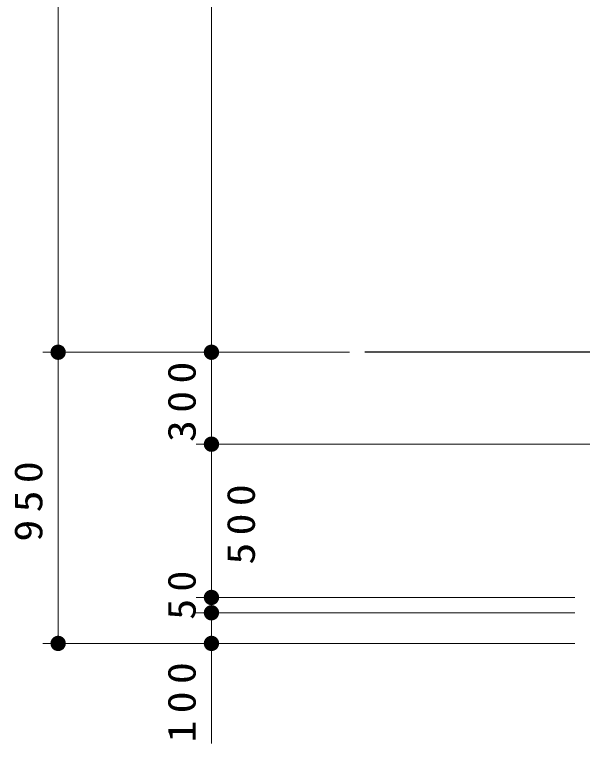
# Model space of a CAD drawing. Units: millimetres on the paper, with parts at other scales. Extents: x -385 to 0, y 0 to 267.
# Drawn here: x -148.89 to -111.86, y 67.82 to 115.38 of the extents above; entities that cross this region are included whole.
import ezdxf

# ---------------------------------------------------------------- set-up
doc = ezdxf.new("R2010")
doc.units = ezdxf.units.MM
doc.layers.add('LY_1', color=7, linetype='Continuous', lineweight=25)
doc.styles.add('ＭＳ ゴシック', font='')
doc.styles.get('ＭＳ ゴシック').set_extended_font_data('MS Gothic')

# ---------------------------------------------------------------- blocks, each defined once
blk = doc.blocks.new('filled_dot')
at = {"color": 0, "linetype": 'Continuous', "lineweight": -2, "const_width": 1.25}
blk.add_lwpolyline([(-0.625, 0, 1), (0.625, 0, 1)], format="xyb", close=True, dxfattribs=at)

msp = doc.modelspace()

# ---------------------------------------------------------------- linework, layer by layer
at = {"layer": 'LY_1', "lineweight": 13}
for p, q in [((-146.053, 93.344), (-146.053, 152.188)), ((-136.053, 93.344), (-136.053, 149.943)), ((-127.053, 93.344), (-147.053, 93.344)), ((-146.053, 74.344), (-146.053, 93.344)), ((-127.053, 93.344), (-137.053, 93.344)), ((-136.053, 87.344), (-136.053, 93.344)), ((-111.358, 87.344), (-137.053, 87.344)), ((-136.053, 77.344), (-136.053, 87.344)), ((-136.053, 76.344), (-136.053, 79.667)), ((-112.358, 77.344), (-137.053, 77.344)), ((-112.358, 77.344), (-137.053, 77.344)), ((-112.358, 76.344), (-137.053, 76.344)), ((-136.053, 67.819), (-136.053, 76.344)), ((-137.053, 74.344), (-147.053, 74.344)), ((-112.358, 74.344), (-137.053, 74.344))]:
    msp.add_line(p, q, dxfattribs=at)
at = {"layer": 'LY_1'}
msp.add_line((-93.858, 93.344), (-126.053, 93.344), dxfattribs=at)

# ---------------------------------------------------------------- block references
at = {"layer": 'LY_1', "lineweight": 13, "xscale": 0.4, "yscale": 0.4}
for p, rotation in [((-146.053, 93.344), 90), ((-146.053, 93.344), 270), ((-136.053, 93.344), 270), ((-136.053, 93.344), 90), ((-136.053, 87.344), 90), ((-136.053, 87.344), 270), ((-136.053, 77.344), 90), ((-136.053, 77.344), 270), ((-136.053, 76.344), 270), ((-136.053, 76.344), 90), ((-146.053, 74.344), 90), ((-136.053, 74.344), 90)]:
    msp.add_blockref('filled_dot', p, dxfattribs=dict(at, rotation=rotation))

# ---------------------------------------------------------------- texts
at = {"layer": 'LY_1', "char_height": 1.833, "rotation": 90, "style": 'ＭＳ ゴシック'}
for s, insert, attachment_point in [('\\T1.33;\\W1.15;300', (-137.053, 90.344), 8), ('\\T1.33;\\W1.15;950', (-147.053, 83.844), 8), ('\\T1.33;\\W1.15;500', (-135.053, 82.344), 2), ('\\T1.34;\\W1.1;50', (-137.053, 77.719), 8), ('\\T1.33;\\W1.15;100', (-137.053, 70.736), 8)]:
    msp.add_mtext(s, dxfattribs=dict(at, insert=insert, attachment_point=attachment_point))

doc.saveas('drawing.dxf')
